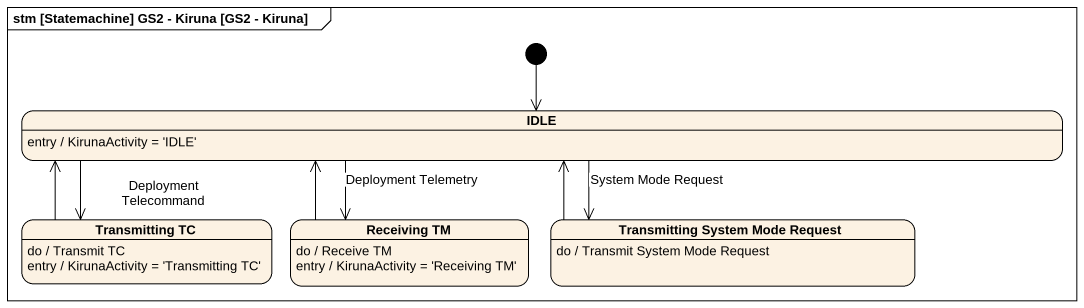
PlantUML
@startuml
mainframe stm [Statemachine] GS2 - Kiruna [GS2 - Kiruna]
hide empty description
state IDLE
IDLE : entry / KirunaActivity = 'IDLE'
state "Transmitting TC" as Transmitting_TC
Transmitting_TC : do / Transmit TC
Transmitting_TC : entry / KirunaActivity = 'Transmitting TC'
state "Receiving TM" as Receiving_TM
Receiving_TM : do / Receive TM
Receiving_TM : entry / KirunaActivity = 'Receiving TM'
state "Transmitting System Mode Request" as Transmitting_System_Mode
Transmitting_System_Mode : do / Transmit System Mode Request
[*] --> IDLE
IDLE -left-> Transmitting_TC : Deployment Telecommand
IDLE --> Receiving_TM : Deployment Telemetry
IDLE --> Transmitting_System_Mode : System Mode Request
Transmitting_TC -right-> IDLE
Receiving_TM -up-> IDLE
Transmitting_System_Mode -up-> IDLE
@enduml
